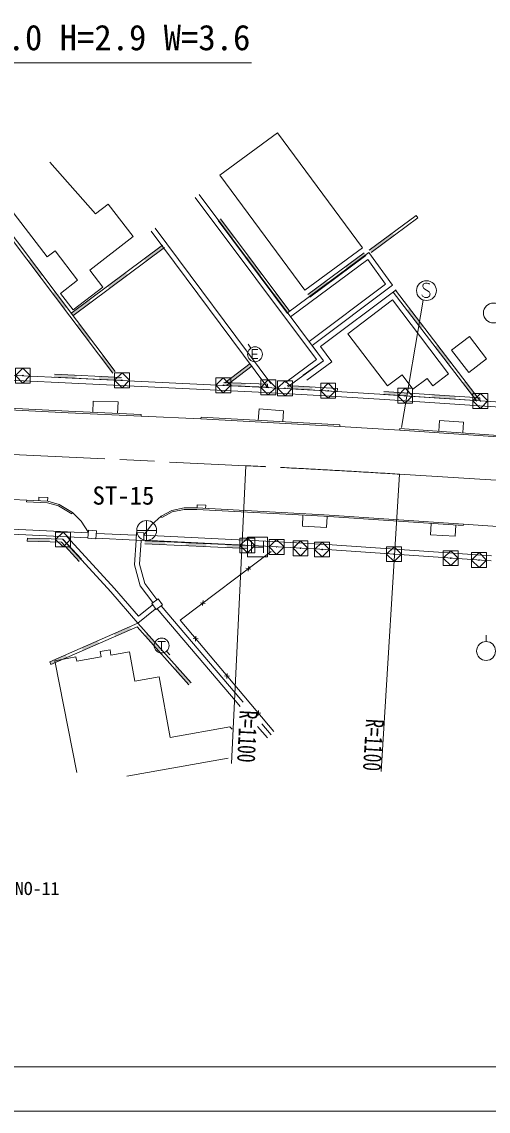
# Model space of a CAD drawing. Units: millimetres, scale not verified. Extents: x 40000 to 680000, y 20000 to 380000.
# Drawn here: x 384284 to 431239, y 205000 to 314676 of the extents above; entities that cross this region are included whole.
import ezdxf
from ezdxf.enums import TextEntityAlignment as Align

# ---------------------------------------------------------------- set-up
doc = ezdxf.new("R2010")
doc.units = ezdxf.units.MM
doc.header["$LTSCALE"] = 1000
doc.linetypes.add('CHAIN', pattern=[18.5, 12, -1.5, 3.5, -1.5])
for name, color, linetype, lineweight in [('M-BGD', 7, 'Continuous', 13), ('M-BMK', 2, 'CHAIN', 13), ('M-BMK-ROW', 30, 'Continuous', 13), ('M-BMK-SRVR', 3, 'Continuous', 13), ('M-STR-HTXT', 7, 'Continuous', 13), ('M-STR-STRC', 7, 'Continuous', 13), ('M-TTL-BAND', 7, 'Continuous', 13)]:
    doc.layers.add(name, color=color, linetype=linetype, lineweight=lineweight)
doc.styles.add('ＭＳ ゴシック', font='')
doc.styles.get('ＭＳ ゴシック').set_extended_font_data('MS Gothic')

msp = doc.modelspace()

# ---------------------------------------------------------------- hatches: boundary and pattern name
at = {"layer": 'M-BGD'}
for points in [[(404043, 294674), (405439, 292804), (405680, 292983), (404283, 294854)], [(419448, 291442), (421799, 293191), (421620, 293432), (419269, 291683)], [(398458, 292186), (396613, 290809), (396792, 290569), (398638, 291946)], [(386382, 289151), (385164, 290763), (384924, 290582), (386142, 288971)], [(406836, 290933), (408233, 289063), (408473, 289242), (407076, 291113)], [(417045, 289763), (418933, 291160), (418755, 291401), (416867, 290004)], [(394767, 289433), (392921, 288056), (393101, 287816), (394946, 289192)], [(413270, 286970), (415158, 288367), (414979, 288608), (413091, 287211)], [(388818, 285928), (387600, 287540), (387360, 287359), (388578, 285747)], [(409629, 287193), (411026, 285322), (411266, 285502), (409869, 287372)], [(391076, 286680), (389230, 285303), (389409, 285063), (391255, 286439)], [(424720, 283987), (423315, 285818), (423077, 285636), (424482, 283805)], [(391254, 282704), (390036, 284316), (389796, 284135), (391014, 282523)], [(427531, 280326), (426125, 282157), (425887, 281974), (427293, 280143)], [(393690, 279480), (392472, 281092), (392232, 280911), (393450, 279299)], [(407288, 280269), (404739, 278340), (404920, 278101), (407469, 280030)], [(387546, 278898), (389801, 278786), (389816, 279086), (387561, 279198)], [(392055, 278674), (394310, 278561), (394324, 278861), (392070, 278973)], [(404596, 278075), (406801, 277988), (406812, 278288), (404608, 278375)], [(410985, 277746), (413517, 277604), (413534, 277904), (411002, 278045)], [(430341, 276664), (428936, 278495), (428698, 278312), (430103, 276481)], [(420695, 277157), (423117, 277000), (423136, 277299), (420715, 277457)], [(425539, 276843), (427960, 276685), (427980, 276985), (425558, 277142)], [(387093, 262617), (384845, 262687), (384836, 262387), (387084, 262317)], [(398735, 262321), (396675, 262411), (396662, 262112), (398722, 262021)], [(402855, 262140), (400795, 262231), (400782, 261931), (402841, 261841)], [(390281, 260563), (389023, 261912), (388803, 261707), (390062, 260358)], [(406974, 261960), (404914, 262050), (404901, 261750), (406961, 261660)], [(395173, 253785), (393557, 253077), (393678, 252802), (395294, 253510)], [(391941, 252369), (390325, 251660), (390446, 251386), (392062, 252094)], [(398355, 251461), (396868, 253131), (396644, 252931), (398131, 251261)], [(388709, 250952), (387093, 250244), (387214, 249969), (388830, 250677)], [(401330, 248120), (399843, 249790), (399618, 249591), (401106, 247921)]]:
    msp.add_hatch(color=256, dxfattribs=at).paths.add_polyline_path(points)

# ---------------------------------------------------------------- linework, layer by layer
for p, q in [((410018, 303493), (418567, 291927)), ((393451, 279299), (378835, 298641)), ((393690, 279479), (379074, 298822)), ((402131, 297291), (414663, 280558)), ((401731, 296991), (413959, 280663)), ((419270, 291682), (423972, 295180)), ((424151, 294939), (423972, 295180)), ((404043, 294674), (411026, 285322)), ((404284, 294853), (411266, 285501)), ((419449, 291442), (424151, 294939)), ((408959, 277955), (397318, 293590)), ((409360, 278254), (397719, 293889)), ((398459, 292185), (389230, 285302)), ((398638, 291945), (389410, 285062)), ((389907, 288681), (387647, 291610)), ((413092, 287210), (418755, 291400)), ((413270, 286969), (418934, 291159)), ((421910, 287648), (421672, 287466)), ((430103, 276481), (421672, 287466)), ((430341, 276664), (421910, 287648)), ((407340, 281823), (407059, 282236)), ((407462, 281202), (407972, 281202)), ((407288, 280269), (404739, 278339)), ((407469, 280029), (404920, 278100)), ((413959, 280663), (410821, 278371)), ((414663, 280558), (411116, 277967)), ((387547, 278898), (394310, 278561)), ((387562, 279197), (394325, 278861)), ((422569, 279121), (423660, 277683)), ((425089, 278766), (423660, 277683)), ((425089, 278766), (425650, 278025)), ((427255, 279242), (425650, 278025)), ((404596, 278074), (409006, 277900)), ((404608, 278374), (409018, 278200)), ((409006, 277900), (409018, 278200)), ((410986, 277745), (416049, 277462)), ((411002, 278045), (416065, 277761)), ((416049, 277462), (416065, 277761)), ((393972, 276410), (393930, 275237)), ((420695, 277157), (430382, 276527)), ((420715, 277456), (430402, 276827)), ((430382, 276527), (430402, 276827)), ((410638, 275511), (410548, 274414)), ((396291, 274980), (396298, 275130)), ((402324, 274717), (396291, 274980)), ((402324, 274717), (402333, 274866)), ((416304, 273947), (402324, 274717)), ((416313, 274097), (402333, 274866)), ((428670, 273284), (428741, 274378)), ((416304, 273947), (416313, 274097)), ((416304, 273947), (422329, 273576)), ((422329, 273576), (422340, 273726)), ((384781, 266506), (378771, 266819)), ((386887, 266406), (386905, 266771)), ((390965, 263225), (337228, 265822)), ((384773, 266356), (384781, 266506)), ((402786, 265684), (402802, 266015)), ((390940, 262725), (337204, 265322)), ((389400, 265267), (389324, 265138)), ((398306, 264893), (398376, 264761)), ((415021, 264869), (414969, 263767)), ((427969, 264010), (427902, 262889)), ((428726, 263960), (428736, 264110)), ((428736, 264110), (434753, 263682)), ((384845, 262686), (384836, 262387)), ((388270, 262279), (384836, 262387)), ((388404, 262575), (384845, 262686)), ((390062, 260358), (388270, 262279)), ((390281, 260563), (388404, 262575)), ((395756, 262499), (391783, 262675)), ((395778, 262998), (391805, 263174)), ((406975, 261959), (396675, 262411)), ((406962, 261660), (396662, 262111)), ((400221, 254432), (409388, 261349)), ((406849, 259654), (407344, 259585)), ((407131, 259867), (407062, 259372)), ((402265, 256196), (402760, 256127)), ((402548, 256409), (402478, 255914)), ((395974, 254135), (387094, 250243)), ((395894, 253773), (387214, 249968)), ((401106, 247920), (395894, 253773)), ((401330, 248119), (395974, 254135)), ((400221, 254432), (409660, 243217)), ((397972, 252302), (398752, 252302)), ((398362, 252302), (398362, 251342)), ((402043, 252541), (401545, 252584)), ((401816, 252812), (401773, 252314)), ((431024, 252281), (431024, 252931)), ((398866, 251326), (399202, 250956)), ((387094, 250243), (387214, 249968)), ((404962, 249074), (404919, 248576)), ((405190, 248803), (404691, 248846)), ((408336, 245065), (407838, 245108)), ((408108, 245336), (408065, 244837)), ((405232, 243695), (399209, 242613)), ((405232, 243695), (405450, 243452)), ((408023, 243719), (409011, 242578)), ((408439, 244003), (409389, 242906)), ((405065, 240554), (394858, 238747))]:
    msp.add_line(p, q, dxfattribs=at)
for points in [[(418567, 291927), (412785, 287654), (404237, 299220), (410018, 303493)], [(392964, 296320), (391702, 295337), (387124, 300534)], [(387647, 291610), (386855, 290999), (381180, 298352)], [(389907, 288681), (388166, 287337), (389449, 285674), (392442, 287947), (391131, 289674), (395494, 293067), (392964, 296320)], [(413513, 282093), (421610, 288174), (419223, 291436), (411024, 285373)], [(413213, 282494), (420915, 288277), (419116, 290735), (411321, 284971)], [(421610, 288174), (413513, 282093), (414663, 280558), (412623, 279093)], [(421970, 287694), (414352, 281974), (415510, 280428), (412973, 278606)], [(417116, 283277), (421612, 286686), (427255, 279242)], [(422569, 279121), (421107, 278013), (417116, 283277)], [(408062, 281682), (407462, 281682), (407462, 280782), (408062, 280782)], [(364276, 280004), (408839, 277845), (414864, 277528), (420863, 277149), (430935, 276468)], [(364252, 279505), (408813, 277345), (414832, 277029), (420829, 276650), (430901, 275969)], [(396298, 275130), (388974, 275461), (383010, 275773), (368325, 276506), (367084, 276769), (365633, 277594)], [(396291, 274980), (388966, 275312), (383002, 275623), (368305, 276357), (367030, 276627), (365559, 277464)], [(393972, 276410), (391485, 276499), (391444, 275350)], [(476984, 275814), (472974, 275539), (466957, 275300), (462961, 275223), (452913, 275302), (442901, 275717), (430932, 276468)], [(410638, 275511), (408181, 275714), (408085, 274550)], [(477018, 275315), (473001, 275040), (466967, 274800), (462964, 274723), (452900, 274802), (442875, 275218), (430901, 275969)], [(428741, 274378), (426328, 274535), (426257, 273452)], [(470572, 271950), (465709, 271795), (459587, 271769), (451635, 271895), (443060, 272230), (432700, 272853), (422329, 273576)], [(470568, 272100), (465706, 271945), (459588, 271919), (451639, 272045), (443068, 272380), (432710, 273002), (422340, 273726)], [(386905, 266771), (386006, 266815), (385988, 266450)], [(384773, 266356), (386867, 266256), (387973, 265937), (389324, 265138)], [(384781, 266506), (386891, 266405), (388033, 266076), (389400, 265267)], [(398306, 264893), (399384, 265468), (400630, 265740), (401918, 265731), (414708, 265040), (428736, 264110)], [(398376, 264761), (399437, 265325), (400645, 265590), (401914, 265581), (414699, 264890), (428726, 263960)], [(402802, 266015), (401954, 266057), (401938, 265730)], [(391000, 263248), (390252, 264388), (389400, 265267)], [(398306, 264893), (397343, 264042), (396583, 262987)], [(414969, 263767), (412534, 263882), (412587, 265004)], [(427902, 262889), (425445, 263035), (425513, 264173)], [(397721, 255558), (395969, 254134), (393243, 257283), (388492, 262480)], [(397406, 255946), (396030, 254827), (393617, 257615), (388862, 262817)], [(395793, 262488), (395646, 260009), (396213, 257899), (397468, 256206)], [(396292, 262458), (396150, 260060), (396672, 258120), (397869, 256503)], [(431532, 260413), (415490, 261506), (409498, 261852), (396554, 262477)], [(431566, 260912), (415519, 262006), (409524, 262351), (396579, 262977)], [(397925, 255568), (405953, 246111), (406257, 245759)], [(398307, 255891), (406331, 246438), (406555, 246179)], [(389832, 239113), (387626, 250352), (389734, 250740), (389810, 250300), (392266, 250739), (392174, 251281), (393172, 251450), (393263, 250907), (395119, 251236), (395650, 248283)], [(395650, 248283), (398110, 248725), (399209, 242613)]]:
    msp.add_lwpolyline(points, dxfattribs=at)
for points in [[(427545, 281625), (429273, 279370), (431071, 280749), (429342, 283003)], [(390917, 262707), (390989, 263491), (391797, 263417), (391725, 262633)], [(396580, 263224), (395818, 263249), (395793, 262488), (396555, 262463)], [(397828, 255515), (398444, 255965), (398002, 256569), (397386, 256118)]]:
    msp.add_lwpolyline(points, close=True, dxfattribs=at)
for centre, radius in [((407762, 281202), 750), ((398362, 251882), 750), ((431024, 251331), 950)]:
    msp.add_circle(centre, radius, dxfattribs=at)
at = {"layer": 'M-BMK'}
for p, q in [((362191, 272134), (406847, 269985)), ((422320, 269131), (452244, 267268))]:
    msp.add_line(p, q, dxfattribs=at)
msp.add_arc((353978, -828744), 1100000, 86.43815, 87.24503, dxfattribs=at)
at = {"layer": 'M-BMK-ROW'}
for points in [[(384392, 279811), (385142, 279811), (385142, 278311), (383642, 278311), (383642, 279811)], [(384392, 279811), (383642, 279061), (384392, 278311), (385142, 279061)], [(394383, 279334), (395133, 279334), (395133, 277834), (393633, 277834), (393633, 279334)], [(394383, 279334), (393633, 278584), (394383, 277834), (395133, 278584)], [(404562, 278838), (405312, 278838), (405312, 277338), (403812, 277338), (403812, 278838)], [(404562, 278838), (403812, 278088), (404562, 277338), (405312, 278088)], [(409097, 278621), (409847, 278621), (409847, 277121), (408347, 277121), (408347, 278621)], [(409097, 278621), (408347, 277871), (409097, 277121), (409847, 277871)], [(410791, 278535), (411541, 278535), (411541, 277035), (410041, 277035), (410041, 278535)], [(410791, 278535), (410041, 277785), (410791, 277035), (411541, 277785)], [(415127, 278280), (415877, 278280), (415877, 276780), (414377, 276780), (414377, 278280)], [(415127, 278280), (414377, 277530), (415127, 276780), (415877, 277530)], [(422882, 277777), (423632, 277777), (423632, 276277), (422132, 276277), (422132, 277777)], [(422882, 277777), (422132, 277027), (422882, 276277), (423632, 277027)], [(430450, 277259), (431200, 277259), (431200, 275759), (429700, 275759), (429700, 277259)], [(430450, 277259), (429700, 276509), (430450, 275759), (431200, 276509)], [(388436, 263309), (389186, 263309), (389186, 261809), (387686, 261809), (387686, 263309)], [(388436, 263309), (387686, 262559), (388436, 261809), (389186, 262559)], [(406994, 262701), (407744, 262701), (407744, 261201), (406244, 261201), (406244, 262701)], [(406994, 262701), (406244, 261951), (406994, 261201), (407744, 261951)], [(409940, 262552), (410690, 262552), (410690, 261052), (409190, 261052), (409190, 262552)], [(409940, 262552), (409190, 261802), (409940, 261052), (410690, 261802)], [(412341, 262426), (413091, 262426), (413091, 260926), (411591, 260926), (411591, 262426)], [(412341, 262426), (411591, 261676), (412341, 260926), (413091, 261676)], [(414512, 262303), (415262, 262303), (415262, 260803), (413762, 260803), (413762, 262303)], [(414512, 262303), (413762, 261553), (414512, 260803), (415262, 261553)], [(421756, 261832), (422506, 261832), (422506, 260332), (421006, 260332), (421006, 261832)], [(421756, 261832), (421006, 261082), (421756, 260332), (422506, 261082)], [(427463, 261429), (428213, 261429), (428213, 259929), (426713, 259929), (426713, 261429)], [(427463, 261429), (426713, 260679), (427463, 259929), (428213, 260679)], [(430322, 261232), (431072, 261232), (431072, 259732), (429572, 259732), (429572, 261232)], [(430322, 261232), (429572, 260482), (430322, 259732), (431072, 260482)]]:
    msp.add_lwpolyline(points, close=True, dxfattribs=at)
for centre in [(384392, 279061), (394383, 278584), (404562, 278088), (409097, 277871), (410791, 277785), (415127, 277530), (422882, 277027), (430450, 276509), (388436, 262559), (406994, 261951), (409940, 261802), (412341, 261676), (414512, 261553), (421756, 261082), (427463, 260679), (430322, 260482)]:
    msp.add_circle(centre, 30, dxfattribs=at)
at = {"layer": 'M-BMK-SRVR'}
for p, q in [((396851, 264467), (396851, 262467)), ((395851, 263467), (397851, 263467))]:
    msp.add_line(p, q, dxfattribs=at)
msp.add_circle((396851, 263467), 1000, dxfattribs=at)
at = {"layer": 'M-STR-HTXT'}
for p, q in [((342623, 310540), (407415, 310540)), ((406847, 269985), (405405, 240020)), ((420456, 239189), (422320, 269131)), ((325560, 209476), (562368, 209476))]:
    msp.add_line(p, q, dxfattribs=at)
at = {"layer": 'M-STR-STRC'}
for p, q in [((422518, 273846), (424707, 286654)), ((407405, 262399), (407405, 261199)), ((408605, 262399), (408605, 261199)), ((407405, 261799), (408605, 261799))]:
    msp.add_line(p, q, dxfattribs=at)
msp.add_lwpolyline([(425342, 288254), (425262, 288334), (425102, 288374), (424942, 288374), (424702, 288254), (424662, 288014), (424742, 287814), (425302, 287494), (425382, 287294), (425342, 287054), (425142, 286934), (424862, 286934), (424622, 287054), (424542, 287174)], dxfattribs=at)
msp.add_lwpolyline([(407005, 260799), (407005, 262799), (409005, 262799), (409005, 260799)], close=True, dxfattribs=at)
for centre in [(425022, 287614), (431758, 285361)]:
    msp.add_circle(centre, 1000, dxfattribs=at)
at = {"layer": 'M-TTL-BAND'}
msp.add_line((40000, 205000), (579000, 205000), dxfattribs=at)

# ---------------------------------------------------------------- texts
at = {"layer": 'M-BMK-SRVR', "style": 'ＭＳ ゴシック'}
msp.add_text('ST-15', height=1833, dxfattribs=at).set_placement((391399, 265515), align=Align.BOTTOM_LEFT)
at = {"layer": 'M-STR-HTXT', "style": 'ＭＳ ゴシック'}
msp.add_text('ボックスカルバート\u3000L=6.0 H=2.9 W=3.6', height=2566, dxfattribs=at).set_placement((342623, 311040), align=Align.BOTTOM_LEFT)
at = {"layer": 'M-STR-HTXT', "style": 'ＭＳ ゴシック', "width": 0.7}
msp.add_text('R=1100', height=1833, rotation=267.1, dxfattribs=at).set_placement((405678, 245413), align=Align.BOTTOM_LEFT)
msp.add_text('R=1100', height=1833, rotation=266.5, dxfattribs=at).set_placement((420456, 239189), align=Align.TOP_RIGHT)
at = {"layer": 'M-STR-STRC', "style": 'ＭＳ ゴシック'}
msp.add_text('警戒-NO-11', height=1320, dxfattribs=at).set_placement((379089, 226368), align=Align.BOTTOM_LEFT)

doc.saveas('drawing.dxf')
